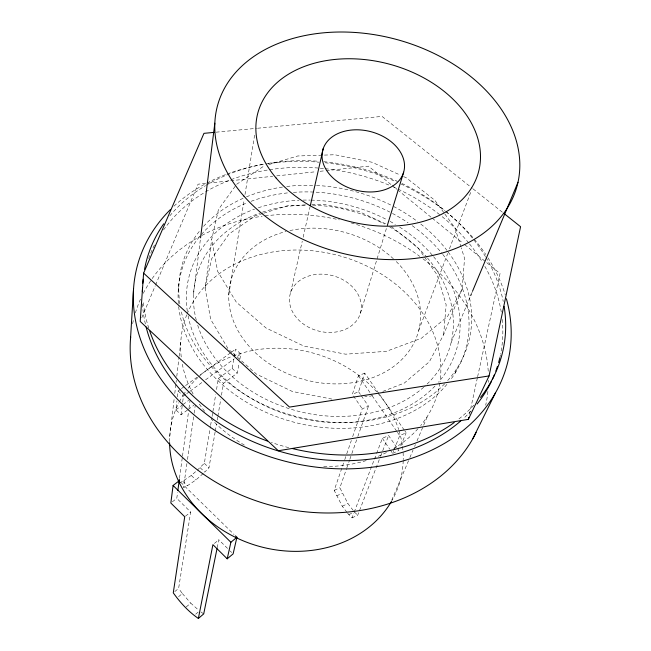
<?xml version="1.0" encoding="UTF-8"?>
<svg xmlns="http://www.w3.org/2000/svg" width="651" height="651" viewBox="0 0 651 651"><rect width="100%" height="100%" fill="white"/><g stroke="black" fill="none" stroke-linecap="round" stroke-linejoin="round"><path stroke-width="0.49" stroke-dasharray="3.25 2.44" d="M382.829 391.389L404.328 383.065L429.391 361.736L443.632 334.655L462.226 288.808L464.545 258.26L461.242 247.803M443.632 334.655L446.155 304.79L437.269 275.08L418.284 248.194L391.194 226.369M178.219 290.72L178.919 284.235M169.724 436.707L174.313 397.476M174.785 393.456L175.965 383.398M176.079 382.389L176.315 380.379M176.787 376.351L179.025 357.236M179.139 356.235L180.783 342.149M187.439 410.065L181.059 414.801L175.86 409.829L176.934 400.91M177.414 396.947L178.13 390.999L180.596 389.2M193.542 294.138L200.435 238.836M181.059 414.801L182.573 402.953M182.695 401.968L183.452 396.044L185.909 394.237M231.951 352.362L228.241 349.066L210.639 319.275L205.106 288.084L211.713 239.422L218.467 209.451L235.459 185.917M179.497 478.103L182.353 457.14M182.483 456.139L188.464 412.213M189.01 408.226L190.092 400.235M172.32 501.856L176.787 498.365L177.585 492.498M186.927 463.512L183.468 487.656L187.358 485.736L195.943 479.933L203.299 473.448M187.504 459.484L193.982 414.215M194.12 413.206L195.276 405.158M174.802 591.58L178.618 588.414L190.662 512.044L176.787 498.365M228.761 294.887L244.182 199.54M244.996 194.519L254.736 134.301M197.196 470.258L204.324 463.317L210.436 426.397M210.599 425.404L211.917 417.421M212.08 416.42L212.739 412.433M212.91 411.432L215.709 394.473M216.539 389.485L218.354 378.508L232.114 368.36L234.002 357.806M200.142 467.67L204.764 472.154L208.963 467.784L215.123 432.012M215.294 431.019L216.498 424.061M217.182 420.082L217.694 417.104M217.865 416.111L220.779 399.218M221.462 395.238L223.513 383.309L237.265 373.113L239.218 362.599M234.173 356.846L235.556 349.164L240.821 353.989L239.397 361.639M217.214 547.711L218.826 539.801L229.534 550.364M469.42 414.41L477.403 377.694M477.622 376.709L500.058 273.51L463.829 243.946M205.106 288.084L211.648 258.732L229.062 233.961L255.241 215.847L262.833 213.471M290.639 292.494L302.259 241.212M303.154 237.265L310.071 206.701M360.418 313.229A36.407 28.579 14.9 0 0 314.864 274.592A36.407 28.579 14.9 0 0 300.892 322.082A36.407 28.579 14.9 0 0 360.418 313.229L386.784 227.256M364.747 373.129L358.416 375.782L352.354 394.351L358.563 391.715L364.747 373.129L379.118 393.847M346.959 512.37L342.263 506.226L334.191 490.366L344.42 460.631M344.745 459.671L346.397 454.87M346.723 453.918L351.345 440.483M352.663 436.65L362.233 408.828L368.458 406.143L361.313 395.727M353.233 510.482L347.935 503.597L339.863 487.778L346.519 468.793M346.845 467.841L349.506 460.249M349.839 459.297L351.499 454.553M351.833 453.609L357.489 437.472M357.822 436.52L368.458 406.143M418.691 330.545L447.685 253.508M449.475 248.747L470.95 191.687M347.553 513.143L352.012 517.87L353.818 513.134M354.185 512.191L374.056 460.111M374.415 459.167L376.221 454.431M376.579 453.487L382.365 438.335L388.623 435.552L396.605 447.204M352.012 517.87L357.716 515.193L380.16 457.36M380.526 456.408L382.365 451.672M382.731 450.72L388.623 435.552M390.34 450.028L392.618 453.365L393.741 450.573M394.115 449.638L399.738 435.649L406.134 432.785L404.987 431.133M400.796 445.862L406.134 432.785M451.151 342.442L470.307 296.547M471.869 292.804L472.65 290.924M141.78 317.729L155.166 285.976M155.556 285.04L198.067 184.192L272.696 176.299M391.715 500.212L409.487 458.491M409.878 457.563L413.043 450.15M414.622 446.44L415.411 444.584M416.99 440.882L427.65 415.851M455.09 373.137L457.694 367.18M462.226 288.808L447.579 316.467L421.49 338.195L386.279 351.361L345.559 354.177L303.895 346.104L266.047 328.014L236.272 302.088L217.646 271.402L211.713 239.422M178.822 483.099L182.719 481.195L191.313 475.433L196.464 470.909M195.699 614.186L198.734 611.598M186.178 606.968L190.743 603.135L198.767 610.304M178.553 596.715L182.37 593.541L178.618 588.414M214.391 543.447L218.826 539.801M185.47 516.178L190.662 512.044M188.237 409.471L193.827 405.337M175.86 409.829L182.247 405.125M183.045 404.531L188.635 400.414M186.731 393.643L189.189 391.837M190.011 391.235L202.306 382.227M205.586 379.826L234.262 358.799M237.542 356.39L240.821 353.989M181.409 388.606L184.697 386.214M185.511 385.62L197.001 377.255M200.28 374.862L230.633 352.752M231.447 352.158L235.556 349.164M236.63 184.29L263.964 166.029M348.724 514.672L352.785 512.776M342.263 506.226L347.935 503.597M336.559 495.883L342.223 493.279M334.191 490.366L339.863 487.778M392.618 453.365L398.892 450.533L397.183 448.034M372.551 395.369L370.679 396.093L364.715 396.549M263.785 213.17L287.514 205.732L305.734 204.967M268.782 164.597L297.686 155.988L334.736 154.743L371.957 162.237L399.958 174.94M276.732 175.876L316.069 171.718M320.097 171.286L325.142 170.757M326.151 170.652L368.507 166.168L391.357 184.811M216.099 132.186L256.575 128.337M257.593 128.239L382.056 116.407L472.292 188.253M311.805 204.707L322.937 204.235L358.481 211.323L386.653 224.278M331.912 399.079L292.332 391.479L256.437 374.122L232.692 353.021M403.571 176.584L406.281 177.813L434.811 200.264L444.283 213.235M200.899 611.94L203.706 613.909M473.082 188.888L502.369 212.202M392.138 185.454L396.866 189.311M397.655 189.954L431.532 217.589M432.313 218.231L463.04 243.303M232.114 368.36L237.265 373.113M218.354 378.508L223.513 383.309M178.13 390.999L183.452 396.044M354.413 512.02L357.716 515.193M204.324 463.317L208.963 467.784M191.313 475.433L195.943 479.933M182.719 481.195L187.358 485.736M180.628 482.179L234.026 534.447M230.251 551.072L231.683 552.479M182.37 593.541L190.743 603.135M444.877 214.049L454.935 227.834L460.941 246.851M379.696 394.677L404.409 430.303M358.416 375.782L371.615 394.905M372.185 395.743L396.866 431.491M397.444 432.321L399.738 435.649M358.563 391.715L360.76 394.921M353.452 395.963L362.233 408.828M382.365 438.335L389.77 449.19M396.272 261.556A97.17 76.33 14.9 0 1 380.705 374.252A97.17 76.33 14.9 0 1 241.383 336.266A97.17 76.33 14.9 0 1 285.992 231.496M289.907 230.568A97.17 76.33 14.9 0 1 393.383 258.781M433.607 256.706A138.639 109.14 14.9 0 1 438.448 382.251M435.014 386.043A138.639 109.14 14.9 0 1 291.957 415.981A138.639 109.14 14.9 0 1 187.976 315.263M187.309 311.276A138.639 109.14 14.9 0 1 254.574 209.109M258.366 207.767A138.639 109.14 14.9 0 1 299.037 200.248M303.106 200.101A138.639 109.14 14.9 0 1 310.258 200.093M311.284 200.117A138.639 109.14 14.9 0 1 387.353 219.94M390.03 221.373A138.639 109.14 14.9 0 1 395.32 224.408M399.641 227.077A138.639 109.14 14.9 0 1 432.972 255.949M427.463 257.983A131.624 103.599 14.9 0 1 424.476 386.515M423.72 387.199A131.624 103.599 14.9 0 1 293.739 410.04A131.624 103.599 14.9 0 1 196.822 322.237M196.293 320.243A131.624 103.599 14.9 0 1 260.701 212.771M262.532 212.153A131.624 103.599 14.9 0 1 306.58 205.081M312.61 205.146A131.624 103.599 14.9 0 1 384.367 224.001M389.599 226.882A131.624 103.599 14.9 0 1 426.804 257.218M471.137 410.919A182.622 143.79 14.9 0 1 463.105 418.862M145.376 323.978A182.622 143.79 14.9 0 1 142.382 302.674M148.705 258.504A182.622 143.79 14.9 0 1 154.58 244.776M163.564 229.925A182.622 143.79 14.9 0 1 204.674 192.411M205.529 191.907A182.622 143.79 14.9 0 1 230.137 180.034M231.097 179.668A182.622 143.79 14.9 0 1 319.283 168.121M320.292 168.202A182.622 143.79 14.9 0 1 324.263 168.585M325.248 168.69A182.622 143.79 14.9 0 1 389.957 185.502M393.635 187.097A182.622 143.79 14.9 0 1 397.273 188.749M398.168 189.172A182.622 143.79 14.9 0 1 440.629 215.432M442.151 216.661A182.622 143.79 14.9 0 1 468.907 243.173M469.534 243.946A182.622 143.79 14.9 0 1 482.318 262.036M484.857 266.365A182.622 143.79 14.9 0 1 501.327 312.496M502.23 319.413A182.622 143.79 14.9 0 1 500.668 353.851M500.473 354.844A182.622 143.79 14.9 0 1 500.058 356.764M473.895 405.125A183.851 144.237 14.9 0 1 457.441 420.107M288.71 447.652A183.851 144.237 14.9 0 1 271.353 442.444M148.762 328.137A183.851 144.237 14.9 0 1 143.212 301.275M169.854 215.815A183.851 144.237 14.9 0 1 205.504 185.665M206.359 185.153A183.851 144.237 14.9 0 1 264.119 164.085M268.139 163.385A183.851 144.237 14.9 0 1 318.77 161.269M323.832 161.708A183.851 144.237 14.9 0 1 397.452 181.352M401.984 183.468A183.851 144.237 14.9 0 1 444.454 210.216M446.008 211.485A183.851 144.237 14.9 0 1 472.691 238.412M473.904 239.926A183.851 144.237 14.9 0 1 485.451 256.616M485.972 257.487A183.851 144.237 14.9 0 1 503.231 301.437M442.745 254.386A147.37 115.902 14.9 0 1 450.077 380.436M446.944 384.375A147.37 115.902 14.9 0 1 288.458 420.644A147.37 115.902 14.9 0 1 178.447 304.383M178.366 303.399A147.37 115.902 14.9 0 1 199.491 236.777M201.436 234.466A147.37 115.902 14.9 0 1 247.29 202.754M251.066 201.314A147.37 115.902 14.9 0 1 287.425 192.916M293.389 192.37A147.37 115.902 14.9 0 1 389.811 212.055M392.447 213.43A147.37 115.902 14.9 0 1 408.104 222.813M412.246 225.694A147.37 115.902 14.9 0 1 442.135 253.621M448.165 251.986A148.363 116.26 14.9 0 1 447.497 380.77M444.706 383.773A148.363 116.26 14.9 0 1 292.966 415.598A148.363 116.26 14.9 0 1 180.945 309.909M179.863 303.927A148.363 116.26 14.9 0 1 200.305 230.145M203.584 226.345A148.363 116.26 14.9 0 1 245.573 197.237M246.509 196.846A148.363 116.26 14.9 0 1 282.664 187.024M286.733 186.487A148.363 116.26 14.9 0 1 315.491 185.437M316.492 185.486A148.363 116.26 14.9 0 1 391.796 205.553M393.554 206.457A148.363 116.26 14.9 0 1 417.633 221.625M420.798 224.066A148.363 116.26 14.9 0 1 446.92 250.342M132.617 323.759A181.238 146.809 14.9 0 1 133.748 318.77M135.384 312.879A181.238 146.809 14.9 0 1 140.689 298.776M143.301 293.332A181.238 146.809 14.9 0 1 151.626 279.401M152.204 278.571A181.238 146.809 14.9 0 1 200.972 235.922M201.867 235.434A181.238 146.809 14.9 0 1 262.141 216.27M265.128 215.88A181.238 146.809 14.9 0 1 339.334 219.875M351.125 222.902A181.238 146.809 14.9 0 1 419.765 256.372M422.93 258.756A181.238 146.809 14.9 0 1 488.234 371.216M488.494 380.322A181.238 146.809 14.9 0 1 488.462 382.349M487.892 391.454A181.238 146.809 14.9 0 1 485.687 405.264M173.955 206.172A191.378 150.731 14.9 0 1 206.058 183.501M206.945 183.037A191.378 150.731 14.9 0 1 226.361 174.313M227.313 173.955A191.378 150.731 14.9 0 1 264.957 164.117M265.958 163.962A191.378 150.731 14.9 0 1 319.136 162.197M325.052 162.766A191.378 150.731 14.9 0 1 396.272 181.849M400.804 183.899A191.378 150.731 14.9 0 1 445.04 210.989M445.805 211.599A191.378 150.731 14.9 0 1 473.619 238.421M474.262 239.177A191.378 150.731 14.9 0 1 485.744 254.435M487.949 257.804A191.378 150.731 14.9 0 1 505.266 294.879M169.585 441.638A117.912 100.327 14.9 0 1 178.87 402.717M179.326 401.822A117.912 100.327 14.9 0 1 182.866 395.662M183.411 394.807A117.912 100.327 14.9 0 1 185.681 391.454M188.09 388.224A117.912 100.327 14.9 0 1 198.059 377.36M198.791 376.685A117.912 100.327 14.9 0 1 231.3 356.65M233.148 355.942A117.912 100.327 14.9 0 1 377.222 392.415M377.881 393.171A117.912 100.327 14.9 0 1 398.681 429.587M398.99 430.563A117.912 100.327 14.9 0 1 402.375 445.536M402.513 446.545A117.912 100.327 14.9 0 1 402.936 450.565M403.083 452.567A117.912 100.327 14.9 0 1 403.229 459.606M403.205 460.615A117.912 100.327 14.9 0 1 392.032 500.44M439.832 383.122A131.608 106.447 14.9 0 1 420.66 425.591M417.999 428.692A131.608 106.447 14.9 0 1 393.7 448.563M386.442 452.543A131.608 106.447 14.9 0 1 375.537 457.384M366.212 460.591A131.608 106.447 14.9 0 1 323.417 466.588M244.337 445.056A131.608 106.447 14.9 0 1 212.006 419.724M204.666 411.302A131.608 106.447 14.9 0 1 198.254 402.481M193.111 393.92A131.608 106.447 14.9 0 1 182.109 362.998M181.23 356.984A131.608 106.447 14.9 0 1 186.731 314.889M187.097 313.977A131.608 106.447 14.9 0 1 338.634 255.566A131.608 106.447 14.9 0 1 439.978 382.137"/><path stroke-width="0.98" d="M133.545 288.832L130.428 340.001A181.238 146.809 14.9 0 0 271.28 505.453A181.238 146.809 14.9 0 0 476.109 432.5M214.081 132.381L203.958 133.341L143.602 273.143L140.209 321.464L278.319 450.752L468.346 419.374L489.072 375.936L520.572 226.703L503.947 213.463M200.557 237.827L214.83 123.202M177.853 490.545L179.18 480.772L173.093 485.483L170.831 503.028L184.721 516.764L173.272 592.849C180.246 602.59 188.448 611.655 198.376 618.45L203.706 613.909L217.011 548.695M179.09 481.097L179.359 479.103M198.376 618.45L212.91 544.659L227.215 558.802L233.107 553.887L236.915 537.278L235.467 535.863M468.346 419.374L468.777 417.389M227.215 558.802L230.885 542.259L236.915 537.278M310.299 205.708L323.254 148.509M387.369 225.327L403.661 172.198A41.933 30.182 14.9 0 0 350.45 130.151A41.933 30.182 14.9 0 0 335.745 180.319A41.933 30.182 14.9 0 0 403.661 172.198M470.697 295.611L471.479 293.739M472.65 290.924L517.993 182.28M472.813 438.717L495.427 392.96M489.072 375.936L289.5 407.087L143.602 273.143M173.093 485.483L230.885 542.259M504.126 306.377A183.851 144.237 14.9 0 1 480.511 397.403M454.26 422.491A183.851 144.237 14.9 0 1 292.608 448.62M267.504 441.085A183.851 144.237 14.9 0 1 149.697 330.968M142.878 283.209A183.851 144.237 14.9 0 1 143.179 279.255M144.555 269.286A183.851 144.237 14.9 0 1 163.767 223.765M497.454 366.334A182.622 143.79 14.9 0 1 495.818 371.086M494.353 374.846A182.622 143.79 14.9 0 1 492.335 379.484M491.464 381.323A182.622 143.79 14.9 0 1 477.093 404.011M460.794 420.92A182.622 143.79 14.9 0 1 278.872 451.11A182.622 143.79 14.9 0 1 146.101 326.997M142.325 291.697A182.622 143.79 14.9 0 1 142.553 287.783M499.838 357.716A182.622 143.79 14.9 0 1 498.601 362.517M506.397 298.76A191.378 150.731 14.9 0 1 283.706 460.859A191.378 150.731 14.9 0 1 170.31 209.671M130.501 338.976A181.238 146.809 14.9 0 1 130.672 336.941M391.544 501.294A117.912 100.327 14.9 0 1 260.839 546.791A117.912 100.327 14.9 0 1 169.594 442.631M276.154 178.073A114.202 81.139 14.9 0 0 469.957 190.32A114.202 81.139 14.9 0 0 358.432 59.046A114.202 81.139 14.9 0 0 276.154 178.073M243.848 196.032A155.084 110.312 14.9 0 0 506.608 209.166A155.084 110.312 14.9 0 0 351.426 32.257A155.084 110.312 14.9 0 0 243.848 196.032"/></g></svg>
